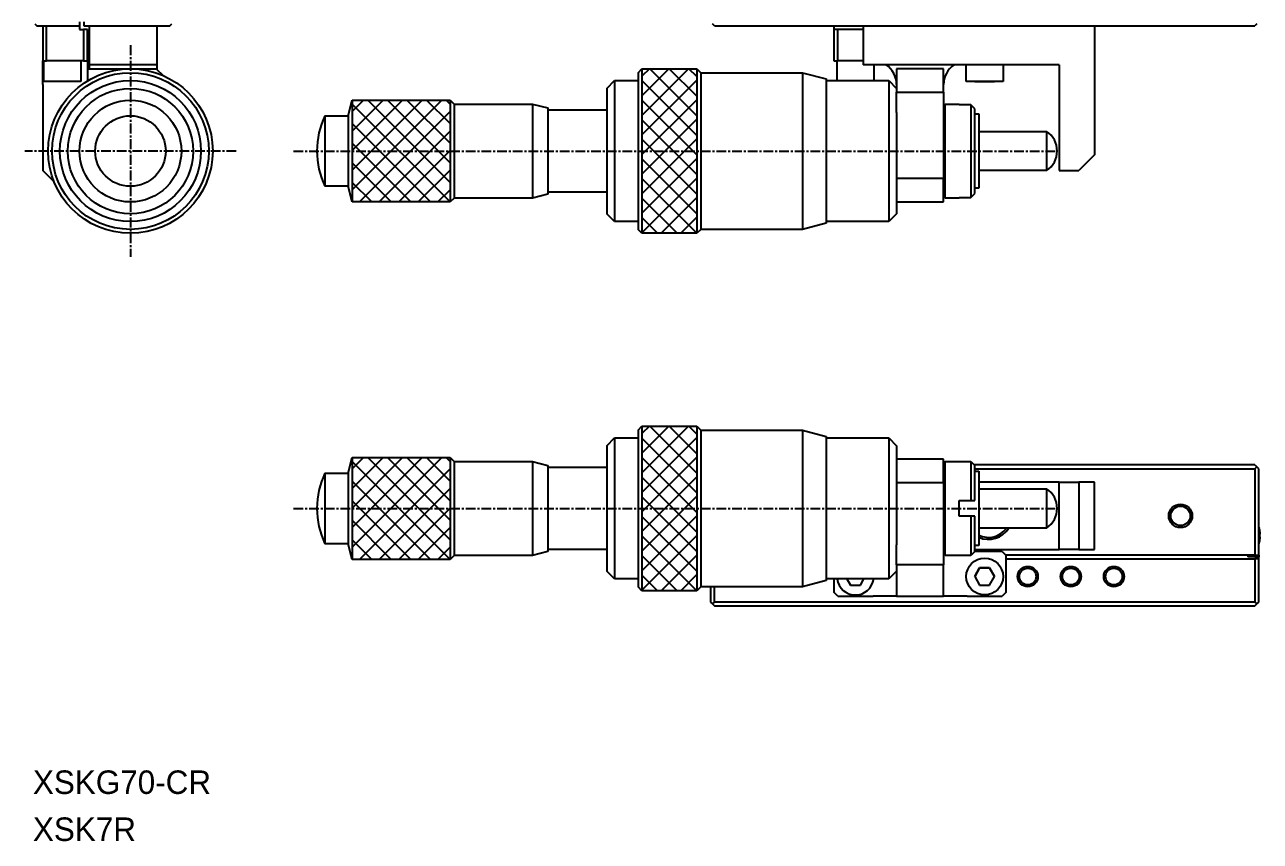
# Model space of a CAD drawing. Extents: x 913 to 1249, y 44 to 277.
# Drawn here: x 912.9 to 1070.6, y 43.6 to 147.8 of the extents above; entities that cross this region are included whole.
import ezdxf

# ---------------------------------------------------------------- set-up
doc = ezdxf.new("R2010")
doc.units = 0
doc.linetypes.add('CENTER', pattern=[2, 1.25, -0.25, 0.25, -0.25])
doc.layers.get('0').update_dxf_attribs({"linetype": 'CONTINUOUS'})
doc.layers.add('CENTER', color=1, linetype='CENTER')

msp = doc.modelspace()

# ---------------------------------------------------------------- linework, layer by layer
at = {"color": 7, "linetype": 'CONTINUOUS'}
for p, q in [((914.16, 147.94), (914.41, 147.69)), ((914.41, 147.69), (919.91, 147.69)), ((915.16, 147.69), (915.16, 143.19)), ((915.66, 143.19), (915.66, 147.69)), ((919.86, 147.69), (919.86, 147.19)), ((919.86, 147.19), (920.36, 147.19)), ((919.91, 147.69), (919.91, 148.19)), ((920.36, 147.19), (920.36, 143.19)), ((920.86, 147.19), (920.36, 147.19)), ((920.41, 148.19), (920.41, 147.69)), ((920.41, 147.69), (931.41, 147.69)), ((920.86, 143.19), (920.86, 147.19)), ((921.11, 147.69), (921.11, 142.69)), ((929.71, 147.69), (929.71, 142.69)), ((931.41, 147.69), (931.66, 147.94)), ((1000.92, 147.69), (1000.67, 147.94)), ((1000.92, 147.69), (1069.92, 147.69)), ((1016.17, 147.69), (1016.17, 147.19)), ((1016.17, 147.19), (1016.17, 143.19)), ((1016.67, 147.19), (1016.17, 147.19)), ((1019.92, 147.19), (1016.67, 147.19)), ((1016.67, 143.19), (1016.67, 147.19)), ((1019.92, 147.69), (1019.92, 142.69)), ((1049.42, 147.69), (1049.42, 131.19)), ((1070.17, 147.94), (1069.92, 147.69)), ((915.16, 143.19), (915.66, 143.19)), ((915.16, 140.19), (915.16, 143.19)), ((915.31, 140.59), (915.31, 143.19)), ((920.36, 143.19), (915.66, 143.19)), ((920.01, 143.19), (920.01, 140.59)), ((920.36, 143.19), (920.86, 143.19)), ((920.86, 143.19), (920.86, 140.64)), ((920.86, 142.19), (926.36, 142.19)), ((929.71, 142.69), (921.11, 142.69)), ((921.11, 142.69), (921.11, 142.19)), ((926.36, 142.19), (929.66, 142.19)), ((929.66, 142.19), (930.52, 141.34)), ((929.71, 142.69), (929.71, 142.14)), ((991.17, 141.69), (991.67, 142.19)), ((991.67, 142.19), (991.67, 121.19)), ((991.67, 142.19), (998.67, 142.19)), ((998.67, 142.19), (998.67, 121.19)), ((998.67, 142.19), (999.17, 141.69)), ((1016.17, 143.19), (1016.67, 143.19)), ((1016.57, 140.69), (1016.57, 143.19)), ((1019.92, 143.19), (1016.67, 143.19)), ((1044.92, 142.69), (1019.92, 142.69)), ((1021.27, 142.69), (1021.27, 140.69)), ((1030.17, 142.19), (1024.17, 142.19)), ((1024.17, 142.19), (1024.17, 139.19)), ((1030.17, 139.19), (1030.17, 142.19)), ((1033.07, 140.59), (1033.07, 142.69)), ((1037.77, 142.69), (1037.77, 140.59)), ((1044.92, 142.69), (1044.92, 129.19)), ((920.01, 140.59), (915.31, 140.59)), ((987.17, 139.69), (988.17, 140.69)), ((988.17, 140.69), (988.17, 122.69)), ((988.17, 140.69), (991.17, 140.69)), ((991.17, 141.69), (991.17, 121.69)), ((999.17, 141.69), (999.17, 121.69)), ((999.17, 141.69), (1012.17, 141.69)), ((1012.17, 141.69), (1012.17, 121.69)), ((1012.17, 141.69), (1015.17, 140.89)), ((1015.17, 140.89), (1015.17, 122.49)), ((1015.17, 140.69), (1023.17, 140.69)), ((1023.17, 140.69), (1023.17, 122.69)), ((1023.17, 140.69), (1024.17, 139.69)), ((1037.77, 140.59), (1033.07, 140.59)), ((1035.42, 140.59), (1033.07, 140.59)), ((1034.15, 140.59), (1034.78, 140.59)), ((1034.78, 140.59), (1034.15, 140.59)), ((1034.78, 140.59), (1036.05, 140.59)), ((1036.05, 140.59), (1034.78, 140.59)), ((1037.77, 140.59), (1035.42, 140.59)), ((1036.05, 140.59), (1036.69, 140.59)), ((1036.69, 140.59), (1036.05, 140.59)), ((915.16, 140.19), (915.16, 129.19)), ((987.17, 139.69), (987.17, 123.69)), ((1024.17, 139.19), (1030.17, 139.19)), ((1024.17, 136.63), (1024.17, 139.19)), ((1030.17, 139.19), (1030.17, 128.19)), ((954.17, 136.19), (954.67, 138.19)), ((954.67, 138.19), (954.67, 125.19)), ((954.67, 138.19), (967.17, 138.19)), ((967.17, 138.19), (967.17, 125.19)), ((967.17, 138.19), (967.67, 137.69)), ((967.67, 137.69), (967.67, 125.69)), ((967.67, 137.69), (977.67, 137.69)), ((977.67, 137.69), (977.67, 125.69)), ((977.67, 137.69), (979.67, 137.19)), ((1030.17, 137.49), (1030.37, 137.69)), ((1030.37, 125.69), (1030.37, 137.69)), ((1030.37, 137.69), (1032.17, 137.69)), ((1032.17, 137.61), (1032.17, 137.69)), ((1032.17, 137.61), (1032.17, 137.69)), ((1033.67, 137.61), (1032.17, 137.61)), ((1033.67, 137.61), (1033.67, 125.78)), ((1034.17, 137.1), (1033.67, 137.61)), ((951.18, 136.19), (951.18, 127.19)), ((951.18, 136.19), (954.17, 136.19)), ((954.17, 136.19), (954.17, 127.19)), ((979.67, 137.19), (979.67, 126.19)), ((979.67, 136.94), (987.17, 136.94)), ((1024.17, 136.63), (1024.17, 131.69)), ((1034.17, 126.29), (1034.17, 137.1)), ((1034.17, 136.34), (1034.17, 137.1)), ((1034.17, 136.44), (1034.67, 136.44)), ((1034.67, 136.44), (1034.67, 126.94)), ((1034.67, 134.19), (1043.33, 134.19)), ((1043.33, 134.19), (1043.33, 129.19)), ((1024.17, 131.69), (1024.17, 123.69)), ((1049.42, 131.19), (1047.42, 129.19)), ((916.65, 127.71), (915.16, 129.19)), ((1030.17, 128.19), (1024.17, 128.19)), ((1030.17, 125.19), (1030.17, 128.19)), ((1043.33, 129.19), (1034.67, 129.19)), ((1044.92, 129.19), (1047.42, 129.19)), ((954.17, 127.19), (951.18, 127.19)), ((954.67, 125.19), (954.17, 127.19)), ((987.17, 126.44), (979.67, 126.44)), ((1033.67, 125.78), (1034.17, 126.29)), ((1034.17, 126.29), (1034.17, 127.05)), ((1034.67, 126.94), (1034.17, 126.94)), ((967.17, 125.19), (954.67, 125.19)), ((967.67, 125.69), (967.17, 125.19)), ((977.67, 125.69), (967.67, 125.69)), ((979.67, 126.19), (977.67, 125.69)), ((1024.17, 125.19), (1030.17, 125.19)), ((1030.37, 125.69), (1030.17, 125.89)), ((1032.17, 125.69), (1030.37, 125.69)), ((1032.17, 125.69), (1032.17, 125.78)), ((1032.17, 125.69), (1032.17, 125.78)), ((1032.17, 125.78), (1033.67, 125.78)), ((988.17, 122.69), (987.17, 123.69)), ((1024.17, 123.69), (1023.17, 122.69)), ((991.17, 122.69), (988.17, 122.69)), ((991.67, 121.19), (991.17, 121.69)), ((999.17, 121.69), (998.67, 121.19)), ((1012.17, 121.69), (999.17, 121.69)), ((1015.17, 122.49), (1012.17, 121.69)), ((1023.17, 122.69), (1015.17, 122.69)), ((998.67, 121.19), (991.67, 121.19)), ((991.17, 96.07), (991.67, 96.57)), ((991.67, 96.57), (991.67, 75.57)), ((991.67, 96.57), (998.67, 96.57)), ((998.67, 96.57), (998.67, 75.57)), ((998.67, 96.57), (999.17, 96.07)), ((987.17, 94.07), (988.17, 95.07)), ((988.17, 95.07), (988.17, 77.07)), ((988.17, 95.07), (991.17, 95.07)), ((991.17, 96.07), (991.17, 76.07)), ((999.17, 96.07), (999.17, 76.07)), ((999.17, 96.07), (1012.17, 96.07)), ((1012.17, 96.07), (1012.17, 76.07)), ((1012.17, 96.07), (1015.17, 95.27)), ((1015.17, 95.27), (1015.17, 76.87)), ((1015.17, 95.07), (1023.17, 95.07)), ((1023.17, 95.07), (1023.17, 77.07)), ((1023.17, 95.07), (1024.17, 94.07)), ((987.17, 94.07), (987.17, 78.07)), ((1024.17, 94.07), (1024.17, 81.41)), ((954.17, 90.57), (954.67, 92.57)), ((954.67, 92.57), (954.67, 79.57)), ((954.67, 92.57), (967.17, 92.57)), ((967.17, 92.57), (967.17, 79.57)), ((967.17, 92.57), (967.67, 92.07)), ((967.67, 92.07), (967.67, 80.07)), ((967.67, 92.07), (977.67, 92.07)), ((977.67, 92.07), (977.67, 80.07)), ((977.67, 92.07), (979.67, 91.57)), ((979.67, 91.57), (979.67, 80.57)), ((1030.17, 92.37), (1024.17, 92.37)), ((1030.17, 89.37), (1030.17, 92.37)), ((1030.17, 91.87), (1030.37, 92.07)), ((1030.37, 86.07), (1030.37, 92.07)), ((1030.37, 92.07), (1033.67, 92.07)), ((1033.67, 92.07), (1033.67, 87.07)), ((1033.67, 92.07), (1034.17, 91.57)), ((1069.92, 91.62), (1034.12, 91.62)), ((1034.17, 87.07), (1034.17, 91.57)), ((1069.92, 91.62), (1070.17, 91.37)), ((951.18, 90.57), (951.18, 81.57)), ((951.18, 90.57), (954.17, 90.57)), ((954.17, 90.57), (954.17, 81.57)), ((979.67, 91.32), (987.17, 91.32)), ((1034.17, 91.12), (1069.92, 91.12)), ((1034.17, 90.82), (1034.67, 90.82)), ((1034.67, 90.82), (1034.67, 81.32)), ((1070.17, 91.37), (1069.92, 91.12)), ((1069.92, 91.12), (1069.92, 80.12)), ((1070.42, 91.12), (1070.17, 91.37)), ((1070.42, 80.12), (1070.42, 91.12)), ((1024.17, 89.37), (1030.17, 89.37)), ((1030.17, 89.37), (1030.17, 78.87)), ((1044.92, 89.42), (1034.67, 89.42)), ((1034.67, 88.57), (1043.33, 88.57)), ((1043.33, 88.57), (1043.33, 83.57)), ((1044.92, 89.42), (1047.42, 89.42)), ((1044.92, 80.82), (1044.92, 89.42)), ((1047.42, 89.42), (1047.42, 80.82)), ((1049.42, 89.42), (1047.42, 89.42)), ((1049.42, 80.82), (1049.42, 89.42)), ((1032.17, 87.07), (1033.67, 87.07)), ((1032.17, 85.07), (1032.17, 87.07)), ((1033.67, 87.07), (1034.17, 87.07)), ((1030.37, 80.07), (1030.37, 86.07)), ((1033.67, 85.07), (1032.17, 85.07)), ((1033.67, 85.07), (1033.67, 80.07)), ((1034.17, 85.07), (1033.67, 85.07)), ((1034.17, 80.57), (1034.17, 85.07)), ((1043.33, 83.57), (1034.67, 83.57)), ((1070.49, 83.51), (1070.49, 83.51)), ((1070.49, 82.8), (1070.49, 82.44)), ((1070.61, 82.8), (1070.49, 82.8)), ((1070.49, 82.44), (1070.61, 82.44)), ((954.17, 81.57), (951.18, 81.57)), ((954.67, 79.57), (954.17, 81.57)), ((979.67, 80.57), (977.67, 80.07)), ((987.17, 80.82), (979.67, 80.82)), ((1024.17, 78.87), (1024.17, 81.41)), ((1034.17, 80.57), (1033.67, 80.07)), ((1034.67, 81.32), (1034.17, 81.32)), ((1034.17, 80.82), (1044.92, 80.82)), ((1037.67, 80.57), (1034.17, 80.57)), ((1037.67, 80.57), (1038.17, 80.07)), ((1047.42, 80.82), (1044.92, 80.82)), ((1047.42, 80.82), (1049.42, 80.82)), ((1070.49, 81.73), (1070.49, 81.73)), ((967.17, 79.57), (954.67, 79.57)), ((967.67, 80.07), (967.17, 79.57)), ((977.67, 80.07), (967.67, 80.07)), ((1030.37, 80.07), (1030.17, 80.27)), ((1033.67, 80.07), (1030.37, 80.07)), ((1069.92, 80.12), (1038.12, 80.12)), ((1038.17, 75.37), (1038.17, 80.07)), ((1038.17, 79.62), (1069.92, 79.62)), ((1069.02, 80.12), (1069.02, 79.87)), ((1070.42, 79.87), (1069.02, 79.87)), ((1069.92, 80.12), (1070.42, 80.12)), ((1069.92, 79.62), (1069.92, 74.12)), ((1070.42, 79.62), (1069.92, 79.62)), ((1070.42, 80.12), (1070.42, 79.87)), ((1070.42, 79.62), (1070.42, 79.87)), ((1070.42, 74.12), (1070.42, 79.62)), ((988.17, 77.07), (987.17, 78.07)), ((1024.17, 78.07), (1023.17, 77.07)), ((1030.17, 78.87), (1024.17, 78.87)), ((1024.17, 78.87), (1024.17, 74.87)), ((1030.17, 74.87), (1030.17, 78.87)), ((1034.78, 78.47), (1034.15, 77.37)), ((1034.15, 77.37), (1034.78, 78.47)), ((1034.15, 77.37), (1034.78, 76.27)), ((1036.05, 78.47), (1034.78, 78.47)), ((1034.78, 78.47), (1036.05, 78.47)), ((1036.69, 77.37), (1036.05, 78.47)), ((1036.05, 78.47), (1036.69, 77.37)), ((1036.05, 76.27), (1036.69, 77.37)), ((991.17, 77.07), (988.17, 77.07)), ((991.67, 75.57), (991.17, 76.07)), ((999.17, 76.07), (998.67, 75.57)), ((1012.17, 76.07), (999.17, 76.07)), ((1000.42, 76.07), (1000.42, 74.12)), ((1000.92, 74.12), (1000.92, 76.07)), ((1015.17, 76.87), (1012.17, 76.07)), ((1023.17, 77.07), (1015.17, 77.07)), ((1016.17, 77.07), (1016.17, 75.37)), ((1017.82, 77.07), (1018.28, 76.27)), ((1018.28, 76.27), (1019.55, 76.27)), ((1019.55, 76.27), (1020.01, 77.07)), ((1034.78, 76.27), (1036.05, 76.27)), ((998.67, 75.57), (991.67, 75.57)), ((1016.67, 74.87), (1016.17, 75.37)), ((1016.67, 74.87), (1021.17, 74.87)), ((1024.17, 74.87), (1021.17, 74.87)), ((1024.17, 74.87), (1030.17, 74.87)), ((1033.17, 74.87), (1030.17, 74.87)), ((1033.17, 74.87), (1037.67, 74.87)), ((1038.17, 75.37), (1037.67, 74.87)), ((1000.42, 74.12), (1000.67, 73.87)), ((1000.67, 73.87), (1000.92, 74.12)), ((1000.67, 73.87), (1000.92, 73.62)), ((1069.92, 74.12), (1000.92, 74.12)), ((1000.92, 73.62), (1069.92, 73.62)), ((1069.92, 74.12), (1070.17, 73.87)), ((1069.92, 73.62), (1070.17, 73.87)), ((1070.17, 73.87), (1070.42, 74.12))]:
    msp.add_line(p, q, dxfattribs=at)
at = {"color": 3, "linetype": 'CONTINUOUS'}
for p, q in [((997.61, 142.19), (991.67, 136.25)), ((995.11, 142.19), (991.67, 138.75)), ((992.61, 142.19), (991.67, 141.25)), ((998.67, 136.19), (992.66, 142.19)), ((998.67, 138.69), (995.16, 142.19)), ((998.67, 141.19), (997.66, 142.19)), ((998.67, 140.75), (991.67, 133.75)), ((998.67, 133.69), (991.67, 140.69)), ((966.11, 138.19), (954.67, 126.75)), ((963.61, 138.19), (954.67, 129.25)), ((961.11, 138.19), (954.67, 131.75)), ((958.61, 138.19), (954.67, 134.25)), ((956.11, 138.19), (954.67, 136.75)), ((967.16, 125.19), (954.67, 137.69)), ((967.17, 127.69), (956.66, 138.19)), ((967.17, 130.19), (959.16, 138.19)), ((967.17, 132.69), (961.66, 138.19)), ((967.17, 135.19), (964.16, 138.19)), ((967.17, 137.69), (966.66, 138.19)), ((998.67, 138.25), (991.67, 131.25)), ((998.67, 131.19), (991.67, 138.19)), ((967.17, 136.75), (955.61, 125.19)), ((998.67, 135.75), (991.67, 128.75)), ((998.67, 128.69), (991.67, 135.69)), ((964.66, 125.19), (954.67, 135.19)), ((967.17, 134.25), (958.11, 125.19)), ((962.16, 125.19), (954.67, 132.69)), ((998.67, 133.25), (991.67, 126.25)), ((998.67, 126.19), (991.67, 133.19)), ((967.17, 131.75), (960.61, 125.19)), ((959.66, 125.19), (954.67, 130.19)), ((998.67, 130.75), (991.67, 123.75)), ((998.67, 123.69), (991.67, 130.69)), ((967.17, 129.25), (963.11, 125.19)), ((998.67, 128.25), (991.67, 121.25)), ((998.66, 121.19), (991.67, 128.19)), ((957.16, 125.19), (954.67, 127.69)), ((967.17, 126.75), (965.61, 125.19)), ((996.16, 121.19), (991.67, 125.69)), ((998.67, 125.75), (994.11, 121.19)), ((993.66, 121.19), (991.67, 123.19)), ((998.67, 123.25), (996.61, 121.19)), ((997.61, 96.57), (991.67, 90.62)), ((995.11, 96.57), (991.67, 93.12)), ((992.61, 96.57), (991.67, 95.62)), ((998.67, 90.56), (992.66, 96.57)), ((998.67, 93.06), (995.16, 96.57)), ((998.67, 95.56), (997.66, 96.57)), ((998.67, 95.12), (991.67, 88.12)), ((998.67, 88.06), (991.67, 95.06)), ((966.11, 92.57), (954.67, 81.12)), ((963.61, 92.57), (954.67, 83.62)), ((961.11, 92.57), (954.67, 86.12)), ((958.61, 92.57), (954.67, 88.62)), ((956.11, 92.57), (954.67, 91.12)), ((967.16, 79.57), (954.67, 92.06)), ((967.17, 82.06), (956.66, 92.57)), ((967.17, 84.56), (959.16, 92.57)), ((967.17, 87.06), (961.66, 92.57)), ((967.17, 89.56), (964.16, 92.57)), ((967.17, 92.06), (966.66, 92.57)), ((998.67, 92.62), (991.67, 85.62)), ((998.67, 85.56), (991.67, 92.56)), ((967.17, 91.12), (955.61, 79.57)), ((998.67, 90.12), (991.67, 83.12)), ((998.67, 83.06), (991.67, 90.06)), ((964.66, 79.57), (954.67, 89.56)), ((967.17, 88.62), (958.11, 79.57)), ((962.16, 79.57), (954.67, 87.06)), ((998.67, 87.62), (991.67, 80.62)), ((998.67, 80.56), (991.67, 87.56)), ((967.17, 86.12), (960.61, 79.57)), ((959.66, 79.57), (954.67, 84.56)), ((967.17, 83.62), (963.11, 79.57)), ((998.67, 85.12), (991.67, 78.12)), ((998.67, 78.06), (991.67, 85.06)), ((957.16, 79.57), (954.67, 82.06)), ((998.67, 82.62), (991.67, 75.62)), ((998.66, 75.57), (991.67, 82.56)), ((967.17, 81.12), (965.61, 79.57)), ((996.16, 75.57), (991.67, 80.06)), ((998.67, 80.12), (994.11, 75.57)), ((993.66, 75.57), (991.67, 77.56)), ((998.67, 77.62), (996.61, 75.57))]:
    msp.add_line(p, q, dxfattribs=at)
at = {"color": 7, "linetype": 'CONTINUOUS'}
for centre, radius in [((926.36, 131.69), 10.5), ((926.36, 131.69), 10), ((926.36, 131.69), 9), ((926.36, 131.69), 8), ((926.36, 131.69), 6.5), ((926.36, 131.69), 4.5), ((1060.42, 85.12), 1.25), ((1035.42, 77.37), 2.35), ((1040.92, 77.37), 1.07), ((1046.42, 77.37), 1.07), ((1051.92, 77.37), 1.07)]:
    msp.add_circle(centre, radius, dxfattribs=at)
at = {"color": 3, "linetype": 'CONTINUOUS'}
for centre, radius in [((1060.42, 85.12), 1.5), ((1040.92, 77.37), 1.3), ((1046.42, 77.37), 1.3), ((1051.92, 77.37), 1.3)]:
    msp.add_circle(centre, radius, dxfattribs=at)
at = {"color": 7, "linetype": 'CONTINUOUS'}
for centre, radius, start, end in [((1021.17, 140.19), 3, 0, 56.4427), ((1033.17, 140.19), 3, 123.5573, 180), ((960.67, 131.69), 10.5, 154.6231, 180), ((1041.67, 131.69), 3, 0, 56.4427), ((960.67, 131.69), 10.5, 180, 205.3769), ((1041.67, 131.69), 3, 303.5573, 0), ((960.67, 86.07), 10.5, 154.6231, 180), ((1041.67, 86.07), 3, 0, 56.4427), ((960.67, 86.07), 10.5, 180, 205.3769), ((1041.67, 86.07), 3, 303.5573, 0), ((1067.42, 82.62), 3.2, 16.1225, 20.3641), ((1035.92, 85.12), 3, 245.3757, 328.8911), ((1035.92, 85.12), 2.75, 243.1477, 325.6923), ((1067.42, 82.62), 3.19, 3.2297, 16.1067), ((1067.42, 82.62), 3.19, 343.8933, 356.7703), ((1067.42, 82.62), 3.2, 339.6359, 343.8775), ((1018.92, 77.37), 2.35, 187.3344, 352.6656)]:
    msp.add_arc(centre, radius, start, end, dxfattribs=at)
at = {"layer": 'CENTER', "color": 1, "linetype": 'CENTER'}
for p, q in [((926.36, 145.19), (926.36, 118.19)), ((939.86, 131.69), (912.86, 131.69)), ((947.17, 131.69), (1044.67, 131.69)), ((947.17, 86.07), (1044.67, 86.07))]:
    msp.add_line(p, q, dxfattribs=at)

# ---------------------------------------------------------------- texts
at = {"color": 7, "linetype": 'CONTINUOUS'}
for s, p in [('XSKG70-CR', (913.91, 49.62)), ('XSK7R', (913.91, 43.62))]:
    msp.add_text(s, height=3, dxfattribs=at).set_placement(p)

doc.saveas('drawing.dxf')
